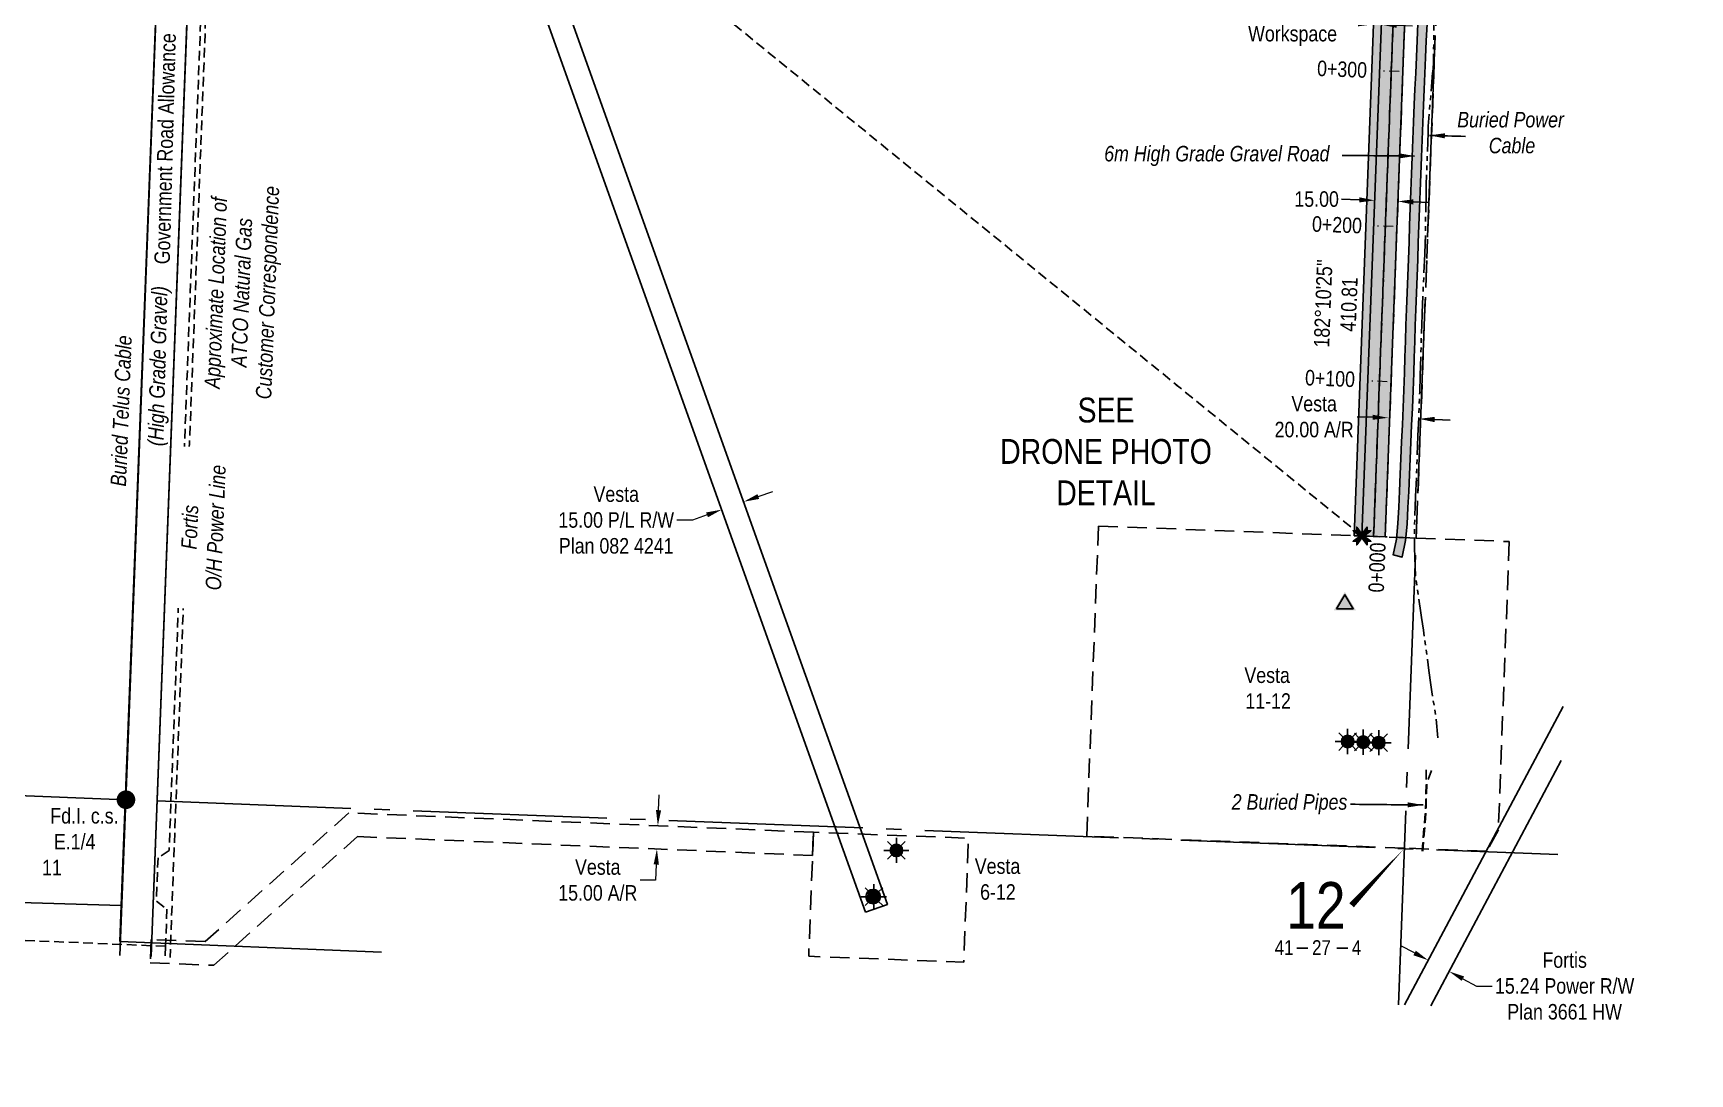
# Model space of a CAD drawing. Extents: x 311053 to 317465, y 5818876 to 5828373.
# Drawn here: x 311884 to 312951, y 5821643 to 5822314 of the extents above; entities that cross this region are included whole.
import ezdxf
from ezdxf.enums import TextEntityAlignment as Align

# ---------------------------------------------------------------- set-up
doc = ezdxf.new("R2010")
doc.units = 0
doc.header["$LTSCALE"] = 5
doc.header["$PDSIZE"] = 0.5
for name, pattern in [('foc-ACCESSROAD', [3.75, 2.5, -1.25]), ('foc-QUARTERLINE', [33, 25, -3, 2, -3]), ('foc-TIELINE', [1.875, 1.25, -0.625]), ('POWERLINE5', [7.8, 2.4, -0.6, 0.6, -0.6, 0.6, -0.6, 2.4]), ('UG_PIPE', [1.875, 1.25, -0.625])]:
    doc.linetypes.add(name, pattern=pattern)
doc.layers.get('Defpoints').update_dxf_attribs({"color": 9})
for name, color, linetype in [('10', 1, 'Continuous'), ('9', 3, 'Continuous'), ('AS-PIPE-UG', 44, 'UG_PIPE'), ('AS-PIPE-UG-T', 44, 'Continuous'), ('AS-POWER', 104, 'foc-POWER'), ('AS-POWER-EXISTING', 72, 'POWERLINE5'), ('AS-POWER-EXISTING-T', 72, 'Continuous'), ('AS-POWER-T', 104, 'Continuous'), ('AS-ROADS', 254, 'Continuous'), ('AS-TELEPHONE-T', 224, 'Continuous'), ('AS-TELUS', 224, 'foc-TEL'), ('C-AR', 13, 'foc-ACCESSROAD'), ('C-RW', 13, 'Continuous'), ('C-WS', 13, 'foc-ACCESSROAD'), ('C-WS-S', 13, 'Continuous'), ('DETAIL-T', 7, 'Continuous'), ('F-RW', 190, 'Continuous'), ('F-WS-S', 190, 'Continuous'), ('L-BD', 7, 'Continuous'), ('L-MON', 1, 'Continuous'), ('L-ROAD-T', 7, 'Continuous'), ('L-SEC', 7, 'Continuous'), ('L-SECLBL', 7, 'Continuous'), ('L-SECQ', 8, 'foc-QUARTERLINE'), ('L-TIE', 7, 'foc-TIELINE'), ('P-IOP7', 10, 'Continuous'), ('P-IOP7-H', 21, 'Continuous'), ('P-LTO', 14, 'Continuous'), ('P-PROPOSED', 10, 'Continuous'), ('P-PROPOSED-H', 21, 'Continuous'), ('P-TEMP-H', 41, 'Continuous'), ('P-TEMP_WORKSPACE', 46, 'Continuous'), ('P-TXT', 4, 'Continuous'), ('T-TIE', 201, 'foc-TIELINE')]:
    doc.layers.add(name, color=color, linetype=linetype)
for name, color, linetype, lineweight in [('C-AR-T', 13, 'Continuous', 9), ('C-RW-T', 13, 'Continuous', 9), ('C-WS-T', 13, 'Continuous', 9), ('F-RW-T', 190, 'Continuous', 9), ('P-TEMP-T', 46, 'Continuous', 18), ('T-TEXT', 48, 'Continuous', 18), ('T-TIE-T', 201, 'Continuous', 18)]:
    doc.layers.add(name, color=color, linetype=linetype, lineweight=lineweight)
doc.styles.add('80CG', font='ARIALN.TTF', dxfattribs={"height": 10})
doc.styles.add('80L', font='ARIALN.TTF', dxfattribs={"height": 10})
doc.styles.add('80LS', font='ARIALNI.TTF', dxfattribs={"height": 10})
doc.styles.add('foc-LtypeFont', font='ARIALN.TTF', dxfattribs={"height": 7.35})
doc.styles.add('SIMPLEX', font='ARIALN.TTF')
doc.linetypes.add('foc-POWER', pattern='A,6,-1,["P",foc-LtypeFont,S=0.2,R=0,X=-0.625,Y=-0.75],-1.24,4', length=12.24)
doc.linetypes.add('foc-TEL', pattern='A,2,-1,["T",foc-LtypeFont,S=0.2,R=0,X=-0.425,Y=-0.75],-1.24,8', length=12.24)
doc.dimstyles.new('Compass 5 000', dxfattribs={"dimscale": 5, "dimtxt": 9, "dimasz": 2, "dimexe": 0.2, "dimexo": 0.0625, "dimgap": 0.5, "dimtad": 0, "dimtih": 1, "dimtoh": 1, "dimzin": 0, "dimdsep": 46, "dimtxsty": '80CG', "dimcen": 0.1, "dimse1": 1, "dimse2": 1, "dimclrd": 256, "dimclrt": 256, "dimaunit": 1, "dimadec": 4, "dimazin": 0, "dimtfac": 0.06, "dimtofl": 0, "dimtmove": 0, "dimatfit": 1, "dimfxl": 0.2, "dimtolj": 1, "dimtzin": 0, "dimlwd": -1, "dimarcsym": 0})

# ---------------------------------------------------------------- blocks, each defined once
blk = doc.blocks.new('TRIA')
blk.add_hatch(color=255).paths.add_polyline_path([(-0.04, 1.52), (-1.47, -0.87), (1.39, -0.87)])
blk = doc.blocks.new('TRIAA')
blk.add_blockref('TRIA', (0, 0))
blk = doc.blocks.new('TRIB')
at = {"color": 1}
blk.add_lwpolyline([(-1.12, -0.67), (-0.04, 1.13), (1.04, -0.67)], close=True, dxfattribs=at)
blk = doc.blocks.new('TRIBB')
blk.add_blockref('TRIB', (0, 0))
blk = doc.blocks.new('TRICC')
for name in ['TRIAA', 'TRIBB']:
    blk.add_blockref(name, (0, 0))
blk = doc.blocks.new('plspike')
blk.add_blockref('TRICC', (0, 0))
blk = doc.blocks.new('fdia')
at = {"color": 255, "const_width": 1}
blk.add_lwpolyline([(-0.5, 0, 1), (0.5, 0, 1)], format="xyb", close=True, dxfattribs=at)
blk = doc.blocks.new('Fdiaa')
blk.add_blockref('fdia', (0, 0))
blk = doc.blocks.new('fdib')
at = {"color": 1, "const_width": 1.6}
blk.add_lwpolyline([(-0.4, 0, 1), (0.4, 0, 1)], format="xyb", close=True, dxfattribs=at)
at = {"color": 1}
blk.add_circle((0, 0), 0.8, dxfattribs=at)
blk = doc.blocks.new('Fdibb')
blk.add_blockref('fdib', (0, 0))
blk = doc.blocks.new('fdicc')
for name in ['Fdibb', 'Fdiaa']:
    blk.add_blockref(name, (0, 0))
blk = doc.blocks.new('FDI')
blk.add_blockref('fdicc', (0, 0))
blk = doc.blocks.new('*D399')
at = {"layer": 'C-AR-T', "transparency": 16777216}
for p, q in [((312286.8, 5821812.7), (312287.3, 5821822.7)), ((312285.4, 5821777.7), (312285, 5821767.7)), ((312285, 5821767.7), (312275, 5821767.7))]:
    blk.add_line(p, q, dxfattribs=at)
for points in [[(312285.2, 5821812.8), (312288.5, 5821812.6), (312286.4, 5821802.7)], [(312283.7, 5821777.8), (312287.1, 5821777.6), (312285.8, 5821787.7)]]:
    blk.add_solid(points, dxfattribs=at)
at = {"layer": 'Defpoints', "color": 0, "transparency": 16777216}
for p in [(312287, 5821802.7), (312285.8, 5821787.7), (312286.3, 5821787.7)]:
    blk.add_point(p, dxfattribs=at)
at = {"layer": 'C-AR-T', "transparency": 16777216, "insert": (312247.7, 5821767.7), "char_height": 10, "attachment_point": 5, "style": '80CG'}
blk.add_mtext('\\A1;Vesta\\P15.00 A/R', dxfattribs=at)
blk = doc.blocks.new('GAS')
h = blk.add_hatch(color=255)
h.dxf.hatch_style = 1
edge = h.paths.add_edge_path()
edge.add_arc((0, 0), 0.9, 0, 360)
for p, q in [((-0.81, 0), (-1.62, 0)), ((-0.57, 0.57), (-1.14, 1.14)), ((0, 0.81), (0, 1.62)), ((0.57, 0.57), (1.14, 1.14)), ((1.62, 0), (0.81, 0)), ((-0.57, -0.57), (-1.14, -1.14)), ((0, -0.81), (0, -1.62)), ((1.14, -1.14), (0.57, -0.57))]:
    blk.add_line(p, q)
blk.add_circle((0, 0), 0.8)
blk = doc.blocks.new('*D400')
at = {"layer": 'C-WS-S', "transparency": 16777216}
for p, q in [((312747, 5822066), (312737, 5822066.3)), ((312787, 5822064.5), (312796.9, 5822064.1))]:
    blk.add_line(p, q, dxfattribs=at)
for points in [[(312747, 5822067.6), (312746.9, 5822064.3), (312757, 5822065.6)], [(312787, 5822066.2), (312786.9, 5822062.8), (312777, 5822064.9)]]:
    blk.add_solid(points, dxfattribs=at)
at = {"layer": 'Defpoints', "color": 0, "transparency": 16777216}
for p in [(312757, 5822067), (312757, 5822065.6), (312777, 5822066.3)]:
    blk.add_point(p, dxfattribs=at)
at = {"layer": 'C-WS-S', "transparency": 16777216, "insert": (312709.3, 5822066.3), "char_height": 10, "attachment_point": 5, "style": '80CG'}
blk.add_mtext('\\A1;Vesta\\P20.00 A/R', dxfattribs=at)
blk = doc.blocks.new('*D401')
at = {"layer": 'C-RW-T', "transparency": 16777216}
for p, q in [((312351.1, 5822014.8), (312360.5, 5822018.2)), ((312308.7, 5821999.7), (312298.7, 5821999.7)), ((312318.1, 5822003.1), (312308.7, 5821999.7))]:
    blk.add_line(p, q, dxfattribs=at)
for points in [[(312350.6, 5822016.4), (312351.7, 5822013.3), (312341.7, 5822011.5)], [(312317.5, 5822004.6), (312318.7, 5822001.5), (312327.5, 5822006.4)]]:
    blk.add_solid(points, dxfattribs=at)
at = {"layer": 'Defpoints', "color": 0, "transparency": 16777216}
for p in [(312326.5, 5822009.3), (312340.7, 5822014.3), (312327.5, 5822006.4)]:
    blk.add_point(p, dxfattribs=at)
at = {"layer": 'C-RW-T', "transparency": 16777216, "insert": (312259.6, 5821999.7), "char_height": 10, "attachment_point": 5, "style": '80CG'}
blk.add_mtext('\\A1;Vesta\\P15.00 P/L R/W\\PPlan 082 4241', dxfattribs=at)
blk = doc.blocks.new('*D404')
at = {"layer": 'Defpoints', "color": 0, "transparency": 16777216}
for p in [(312793.7, 5821736.4), (312807.1, 5821729.2), (312782.8, 5821716)]:
    blk.add_point(p, dxfattribs=at)
at = {"layer": 'F-RW-T', "transparency": 16777216}
for p, q in [((312774, 5821720.7), (312765.2, 5821725.4)), ((312805.1, 5821704.1), (312814, 5821699.4)), ((312814, 5821699.4), (312824, 5821699.4))]:
    blk.add_line(p, q, dxfattribs=at)
for points in [[(312774.8, 5821722.2), (312773.2, 5821719.2), (312782.8, 5821716)], [(312805.9, 5821705.6), (312804.4, 5821702.7), (312796.3, 5821708.8)]]:
    blk.add_solid(points, dxfattribs=at)
at = {"layer": 'F-RW-T', "transparency": 16777216, "insert": (312870.7, 5821699.4), "char_height": 10, "attachment_point": 5, "style": '80CG'}
blk.add_mtext('\\A1;Fortis\\P15.24 Power R/W\\PPlan 3661 HW', dxfattribs=at)
blk = doc.blocks.new('L-SECLBL')
at = {"layer": '9', "color": 7}
for p, q in [((-5.1, -27.8), (-12.3, -27.8)), ((20.7, -27.8), (13.5, -27.8))]:
    blk.add_line(p, q, dxfattribs=at)
at = {"layer": '10', "color": 2, "style": 'SIMPLEX'}
blk.add_attdef('SEC', text='', height=30, dxfattribs=at).set_placement((0, 0), align=Align.MIDDLE)
at = {"layer": '10', "color": 5, "style": '80L'}
blk.add_attdef('TWP', text='', height=9.5, dxfattribs=at).set_placement((-14.4, -27.4), align=Align.MIDDLE_RIGHT)
blk.add_attdef('RGE', text='', height=9.5, dxfattribs=at).set_placement((3.6, -27.4), align=Align.MIDDLE_CENTER)
blk.add_attdef('MER', text='', height=9.5, dxfattribs=at).set_placement((23.2, -27.4), align=Align.MIDDLE_LEFT)
blk = doc.blocks.new('TEMP')
h = blk.add_hatch(color=255)
h.dxf.hatch_style = 1
h.paths.add_polyline_path([(0, 0.25), (-0.67, 1.15), (-0.67, 0.67), (-1.15, 0.67), (-0.25, 0), (-1.15, -0.67), (-0.67, -0.67), (-0.67, -1.15), (0, -0.25), (0.67, -1.15), (0.67, -0.67), (1.15, -0.67), (0.25, 0), (1.15, 0.67), (0.67, 0.67), (0.67, 1.15)])
h.paths.add_polyline_path([(0.57, 0.85), (0.57, 0.57), (0.85, 0.57), (0.08, 0), (0.85, -0.57), (0.57, -0.57), (0.57, -0.85), (0, -0.08), (-0.57, -0.85), (-0.57, -0.57), (-0.85, -0.57), (-0.08, 0), (-0.85, 0.57), (-0.57, 0.57), (-0.57, 0.85), (0, 0.08)], flags=16)
h = blk.add_hatch(color=1)
h.dxf.hatch_style = 1
h.paths.add_polyline_path([(0, 0.08), (-0.57, 0.85), (-0.57, 0.57), (-0.85, 0.57), (-0.08, 0), (-0.85, -0.57), (-0.57, -0.57), (-0.57, -0.85), (0, -0.08), (0.57, -0.85), (0.57, -0.57), (0.85, -0.57), (0.08, 0), (0.85, 0.57), (0.57, 0.57), (0.57, 0.85)])
at = {"color": 1}
for p, q in [((-0.08, 0), (0.08, 0)), ((0, 0.08), (0, -0.08))]:
    blk.add_line(p, q, dxfattribs=at)
at = {"color": 255, "flags": 128}
blk.add_lwpolyline([(-0.25, 0), (-1.15, 0.67), (-0.67, 0.67), (-0.67, 1.15), (0, 0.25), (0.67, 1.15), (0.67, 0.67), (1.15, 0.67), (0.25, 0), (1.15, -0.67), (0.67, -0.67), (0.67, -1.15), (0, -0.25), (-0.67, -1.15), (-0.67, -0.67), (-1.15, -0.67)], close=True, dxfattribs=at)
at = {"color": 1, "flags": 128}
blk.add_lwpolyline([(-0.08, 0), (-0.85, 0.57), (-0.57, 0.57), (-0.57, 0.85), (0, 0.08), (0.57, 0.85), (0.57, 0.57), (0.85, 0.57), (0.08, 0), (0.85, -0.57), (0.57, -0.57), (0.57, -0.85), (0, -0.08), (-0.57, -0.85), (-0.57, -0.57), (-0.85, -0.57)], close=True, dxfattribs=at)
blk = doc.blocks.new('*D425')
at = {"layer": 'Defpoints', "color": 0, "transparency": 16777216}
for p in [(312748.3, 5822205.7), (312747.3, 5822178.2), (312762.3, 5822177.6)]:
    blk.add_point(p, dxfattribs=at)
at = {"layer": 'P-TXT', "transparency": 16777216}
for p, q in [((312738.3, 5822206), (312726.9, 5822206.5)), ((312773.3, 5822204.7), (312783.3, 5822204.3))]:
    blk.add_line(p, q, dxfattribs=at)
for points in [[(312738.4, 5822207.7), (312738.3, 5822204.4), (312748.3, 5822205.7)], [(312773.3, 5822206.4), (312773.2, 5822203), (312763.3, 5822205.1)]]:
    blk.add_solid(points, dxfattribs=at)
at = {"layer": 'P-TXT', "transparency": 16777216, "insert": (312710.9, 5822206.5), "char_height": 10, "attachment_point": 5, "style": '80CG'}
blk.add_mtext('\\A1;15.00', dxfattribs=at)
blk = doc.blocks.new('*D447')
at = {"layer": 'Defpoints', "color": 0, "transparency": 16777216}
for p in [(312747.6, 5822319.2), (312747.1, 5822306.9), (312752.1, 5822306.7)]:
    blk.add_point(p, dxfattribs=at)
at = {"layer": 'P-TEMP-T', "transparency": 16777216}
for p, q in [((312737.6, 5822319.6), (312726.2, 5822320)), ((312762.6, 5822318.6), (312772.6, 5822318.2))]:
    blk.add_line(p, q, dxfattribs=at)
for points in [[(312737.7, 5822321.2), (312737.6, 5822317.9), (312747.6, 5822319.2)], [(312762.7, 5822320.3), (312762.5, 5822316.9), (312752.6, 5822319)]]:
    blk.add_solid(points, dxfattribs=at)
at = {"layer": 'P-TEMP-T', "transparency": 16777216, "insert": (312695.4, 5822320), "char_height": 10, "attachment_point": 5, "style": '80CG'}
blk.add_mtext('\\A1;5.0x625.6\\PWorkspace', dxfattribs=at)

msp = doc.modelspace()

# ---------------------------------------------------------------- hatches: boundary and pattern name
at = {"layer": 'AS-ROADS'}
h = msp.add_hatch(color=256, dxfattribs=at)
h.dxf.hatch_style = 1
h.paths.add_polyline_path([(312766.028, 5821975.791), (312766.059, 5821975.915), (312768.221, 5821986.498), (312769.217, 5821997.145), (312769.755, 5822007.809), (312770.268, 5822018.061), (312770.777, 5822028.977), (312771.207, 5822039.206), (312771.661, 5822049.814), (312772.112, 5822060.784), (312772.563, 5822071.899), (312773.02, 5822083.102), (312773.448, 5822094.334), (312773.747, 5822104.447), (312774.128, 5822114.675), (312774.469, 5822124.998), (312774.851, 5822135.472), (312775.275, 5822146.124), (312775.644, 5822156.799), (312776.024, 5822167.636), (312776.411, 5822178.538), (312776.824, 5822189.509), (312777.241, 5822200.55), (312777.568, 5822211.559), (312777.939, 5822222.614), (312778.367, 5822233.628), (312778.846, 5822244.706), (312779.332, 5822255.881), (312779.792, 5822267.176), (312780.242, 5822277.215), (312780.699, 5822287.441), (312781.135, 5822297.879), (312781.573, 5822308.577), (312782.036, 5822319.479), (312782.537, 5822330.526), (312783.051, 5822341.508), (312783.603, 5822352.287), (312783.965, 5822362.895), (312784.039, 5822373.406), (312783.735, 5822383.94), (312782.837, 5822394.416), (312781.108, 5822404.838), (312778.737, 5822415.223), (312775.759, 5822425.582), (312772.322, 5822435.908), (312768.644, 5822446.113), (312764.688, 5822456.094), (312760.683, 5822465.9), (312756.718, 5822475.598), (312752.413, 5822484.982), (312747.526, 5822494.091), (312741.088, 5822503.854), (312733.882, 5822512.622), (312726.76, 5822520.652), (312719.71, 5822528.627), (312712.552, 5822536.871), (312706.104, 5822545.33), (312701.03, 5822554.426), (312698.121, 5822563.616), (312697.221, 5822573.289), (312697.369, 5822583.55), (312698.449, 5822586.452), (312701.108, 5822595.285), (312713.352, 5822606.95), (312677.064, 5822607.673), (312688.036, 5822595.066), (312690.083, 5822586.797), (312691.371, 5822583.636), (312691.217, 5822573.053), (312692.207, 5822562.42), (312695.494, 5822552.034), (312701.074, 5822542.034), (312707.896, 5822533.083), (312715.198, 5822524.673), (312722.268, 5822516.674), (312729.318, 5822508.726), (312736.254, 5822500.288), (312742.368, 5822491.015), (312747.037, 5822482.31), (312751.212, 5822473.21), (312755.129, 5822463.632), (312759.122, 5822453.854), (312763.032, 5822443.991), (312766.652, 5822433.944), (312770.027, 5822423.806), (312772.925, 5822413.725), (312775.218, 5822403.678), (312776.879, 5822393.668), (312777.743, 5822383.596), (312778.039, 5822373.34), (312777.967, 5822363.019), (312777.609, 5822352.543), (312777.059, 5822341.802), (312776.543, 5822330.802), (312776.042, 5822319.743), (312775.579, 5822308.827), (312775.141, 5822298.129), (312774.705, 5822287.701), (312774.248, 5822277.483), (312773.798, 5822267.432), (312773.338, 5822256.133), (312772.852, 5822244.966), (312772.373, 5822233.874), (312771.943, 5822222.832), (312771.572, 5822211.749), (312771.245, 5822200.752), (312770.828, 5822189.735), (312770.415, 5822178.758), (312770.028, 5822167.846), (312769.648, 5822157.007), (312769.279, 5822146.348), (312768.855, 5822135.7), (312768.473, 5822125.206), (312768.132, 5822114.885), (312767.751, 5822104.647), (312767.452, 5822094.536), (312767.026, 5822083.338), (312766.569, 5822072.143), (312766.118, 5822061.03), (312765.667, 5822050.066), (312765.213, 5822039.458), (312764.783, 5822029.243), (312764.276, 5822018.351), (312763.763, 5822008.111), (312763.231, 5821997.575), (312762.277, 5821987.38), (312760.207, 5821977.243)])
at = {"layer": 'P-IOP7-H', "linetype": 'Continuous'}
h = msp.add_hatch(color=256, dxfattribs=at)
h.dxf.hatch_style = 1
h.paths.add_polyline_path([(312683.878, 5822548.38), (312685.336, 5822586.594), (312670.348, 5822587.164), (312668.655, 5822542.77), (312724.571, 5822482.05), (312755.678, 5822399.897), (312740.099, 5821989.425), (312755.087, 5821988.856), (312770.781, 5822402.365), (312737.57, 5822490.075)])
at = {"layer": 'P-PROPOSED-H'}
h = msp.add_hatch(color=256, dxfattribs=at)
h.dxf.hatch_style = 1
h.paths.add_polyline_path([(312685.336, 5822586.595), (312683.878, 5822548.38), (312737.57, 5822490.075), (312770.781, 5822402.365), (312755.087, 5821988.856), (312740.099, 5821989.425), (312755.678, 5822399.897), (312724.571, 5822482.05), (312668.655, 5822542.77), (312670.348, 5822587.164), (312685.336, 5822586.597)])
at = {"layer": 'P-TEMP-H'}
h = msp.add_hatch(color=256, dxfattribs=at)
h.dxf.hatch_style = 1
h.paths.add_polyline_path([(312670.348, 5822587.164), (312668.655, 5822542.77), (312724.571, 5822482.05), (312755.678, 5822399.897), (312740.099, 5821989.425), (312735.103, 5821989.612), (312750.644, 5822399.074), (312720.238, 5822479.375), (312663.58, 5822540.9), (312665.352, 5822587.354)])

# ---------------------------------------------------------------- linework, layer by layer
at = {"layer": 'AS-PIPE-UG'}
msp.add_line((311969.221, 5821725.008), (311859.837, 5821729.595), dxfattribs=at)
for points in [[(312002.883, 5822613.278), (312002.806, 5822611.271), (311972.633, 5821816.825), (311971.52, 5821786.846), (311964.339, 5821782.117), (311963.299, 5821754.136), (311970.108, 5821748.872), (311969.221, 5821725.008), (311968.959, 5821717.976)], [(312006.057, 5822613.152), (311981.961, 5821978.018), (311981.884, 5821976.018), (311972.091, 5821717.855)]]:
    msp.add_lwpolyline(points, dxfattribs=at)
at = {"layer": 'AS-PIPE-UG', "flags": 128}
for points in [[(312781.4, 5821838.668), (312781.44, 5821830.673), (312781.239, 5821818.277), (312780.751, 5821810.714), (312778.984, 5821786.205)], [(312784.94, 5821838.398), (312781.959, 5821830.73), (312781.48, 5821818.342), (312781.279, 5821810.56), (312779.215, 5821786.234)]]:
    msp.add_lwpolyline(points, dxfattribs=at)
at = {"layer": 'AS-POWER', "flags": 128}
msp.add_lwpolyline([(311959.937, 5821718.324), (312122.475, 5825959.125)], dxfattribs=at)
at = {"layer": 'AS-POWER-EXISTING', "flags": 128}
msp.add_lwpolyline([(312788.948, 5821859.451), (312787.559, 5821874.312), (312785.082, 5821889.021), (312783.192, 5821902.761), (312781.366, 5821917.011), (312779.718, 5821928.708), (312778.059, 5821939.904), (312776.503, 5821949.86), (312774.704, 5821963.539), (312773.942, 5821981.73), (312773.949, 5821995.891), (312775.716, 5822041.689), (312777.308, 5822082.196), (312778.835, 5822133.169), (312780.857, 5822178.242), (312781.499, 5822215.846), (312782.82, 5822253.604), (312786.134, 5822294.039), (312786.709, 5822328.946), (312788.043, 5822359.207), (312788.905, 5822390.932), (312789.228, 5822406.296), (312786.708, 5822413.33), (312783.481, 5822421.978), (312775.731, 5822442.237), (312764.249, 5822473.023), (312757.425, 5822492.628), (312746.905, 5822507.079), (312730.111, 5822525.193), (312724.266, 5822531.184), (312720.842, 5822534.887), (312712.897, 5822544.129), (312704.003, 5822555.186), (312702.448, 5822561.974), (312702.809, 5822570.353), (312703.805, 5822578.458), (312703.556, 5822585.542), (312704.149, 5822590.404), (312704.331, 5822597.996), (312704.257, 5822613.221), (312705.059, 5822625.649)], dxfattribs=at)
at = {"layer": 'AS-ROADS', "flags": 128}
msp.add_lwpolyline([(312776.042, 5822319.743), (312775.579, 5822308.827), (312775.141, 5822298.129), (312774.705, 5822287.701), (312774.248, 5822277.483), (312773.798, 5822267.432), (312773.338, 5822256.133), (312772.852, 5822244.966), (312772.373, 5822233.874), (312771.943, 5822222.832), (312771.572, 5822211.749), (312771.245, 5822200.752), (312770.828, 5822189.735), (312770.415, 5822178.758), (312770.028, 5822167.846), (312769.648, 5822157.007), (312769.279, 5822146.348), (312768.855, 5822135.7), (312768.473, 5822125.206), (312768.132, 5822114.885), (312767.751, 5822104.647), (312767.452, 5822094.536), (312767.026, 5822083.338), (312766.569, 5822072.143), (312766.118, 5822061.03), (312765.667, 5822050.066), (312765.213, 5822039.458), (312764.783, 5822029.243), (312764.276, 5822018.351), (312763.763, 5822008.111), (312763.231, 5821997.575), (312762.277, 5821987.38), (312760.207, 5821977.243), (312766.028, 5821975.791), (312766.059, 5821975.915), (312768.221, 5821986.498), (312769.217, 5821997.145), (312769.755, 5822007.809), (312770.268, 5822018.061), (312770.777, 5822028.977), (312771.207, 5822039.206), (312771.661, 5822049.814), (312772.112, 5822060.784), (312772.563, 5822071.899), (312773.02, 5822083.102), (312773.448, 5822094.334), (312773.747, 5822104.447), (312774.128, 5822114.675), (312774.469, 5822124.998), (312774.851, 5822135.472), (312775.275, 5822146.124), (312775.644, 5822156.799), (312776.024, 5822167.636), (312776.411, 5822178.538), (312776.824, 5822189.509), (312777.241, 5822200.55), (312777.568, 5822211.559), (312777.939, 5822222.614), (312778.367, 5822233.628), (312778.846, 5822244.706), (312779.332, 5822255.881), (312779.792, 5822267.176), (312780.242, 5822277.215), (312780.699, 5822287.441), (312781.135, 5822297.879), (312781.573, 5822308.577), (312782.036, 5822319.479)], dxfattribs=at)
at = {"layer": 'AS-TELUS', "flags": 128}
for points in [[(311940.666, 5821751.304), (311974.493, 5822623.691), (312102.222, 5825959.896)], [(311939.785, 5821728.091), (311940.666, 5821751.304), (311860.745, 5821753.6)], [(311939.785, 5821728.091), (312108.419, 5821721.296)]]:
    msp.add_lwpolyline(points, dxfattribs=at)
at = {"layer": 'C-AR'}
for points in [[(312755.087, 5821988.859), (312770.781, 5822402.365), (312737.57, 5822490.075), (312683.878, 5822548.38), (312685.336, 5822586.597), (312705.319, 5822585.835), (312704.176, 5822555.86), (312754.902, 5822500.776), (312790.918, 5822405.657), (312775.071, 5821988.1)], [(311994.755, 5821727.992), (311959.886, 5821729.416), (311959.318, 5821714.429), (312000.23, 5821712.757), (312092.809, 5821795.732), (312386.094, 5821783.536), (312386.67, 5821798.524), (312087.339, 5821810.971)]]:
    msp.add_lwpolyline(points, close=True, dxfattribs=at)
at = {"layer": 'C-RW', "flags": 128}
msp.add_lwpolyline([(312420.16, 5821746.951), (312434.298, 5821752.003), (312355.206, 5821973.705), (312210.806, 5822377.921), (312203.881, 5822397.251), (312189.741, 5822392.153), (312400.681, 5821801.553), (312420.16, 5821746.951)], dxfattribs=at)
at = {"layer": 'C-WS'}
msp.add_lwpolyline([(312835.022, 5821985.834), (312827.974, 5821800.136), (312820.611, 5821786.26), (312767.575, 5821788.265), (312562.742, 5821796.01), (312570.327, 5821995.845), (312775.071, 5821988.1)], close=True, dxfattribs=at)
at = {"layer": 'C-WS', "flags": 128}
msp.add_lwpolyline([(312386.67, 5821798.524), (312383.597, 5821718.591), (312483.513, 5821714.749), (312486.586, 5821794.682)], close=True, dxfattribs=at)
at = {"layer": 'Defpoints', "color": 5}
msp.add_polyline3d([(312747.593, 5821989.141, 857.66), (312747.878, 5821996.631, 857.453), (312748.162, 5822004.122, 857.067), (312748.446, 5822011.613, 857.12), (312748.73, 5822019.104, 857.402), (312749.015, 5822026.594, 857.303), (312749.299, 5822034.085, 857.065), (312749.583, 5822041.576, 857.003), (312749.868, 5822049.066, 856.767), (312750.152, 5822056.557, 856.731), (312750.436, 5822064.048, 856.639), (312750.721, 5822071.539, 856.64), (312751.005, 5822079.029, 856.645), (312751.289, 5822086.52, 856.507), (312751.573, 5822094.011, 856.332), (312751.858, 5822101.502, 856.318), (312752.142, 5822108.992, 856.334), (312752.426, 5822116.483, 856.13), (312752.711, 5822123.974, 856.109), (312752.995, 5822131.465, 855.896), (312753.279, 5822138.955, 855.804), (312753.564, 5822146.446, 855.758), (312753.848, 5822153.937, 855.651), (312754.132, 5822161.428, 855.602), (312754.416, 5822168.918, 855.638), (312754.701, 5822176.409, 855.552), (312754.985, 5822183.9, 855.508), (312755.269, 5822191.39, 855.468), (312755.554, 5822198.881, 855.216), (312755.838, 5822206.372, 855.26), (312756.122, 5822213.863, 855.187), (312756.407, 5822221.353, 855.267), (312756.691, 5822228.844, 855.392), (312756.975, 5822236.335, 855.356), (312757.259, 5822243.826, 855.4), (312757.544, 5822251.316, 855.375), (312757.828, 5822258.807, 855.235), (312758.112, 5822266.298, 855.274), (312758.397, 5822273.789, 855.319), (312758.681, 5822281.279, 855.173), (312758.965, 5822288.77, 855.304), (312759.25, 5822296.261, 855.332), (312759.534, 5822303.751, 855.219), (312759.818, 5822311.242, 855.232), (312760.102, 5822318.733, 855.207)], dxfattribs=at)
at = {"layer": 'Defpoints'}
for p in [(312700.887, 5821858.113), (312720.9, 5821857.347), (312730.873, 5821856.966), (312740.913, 5821856.582), (312750.885, 5821856.2), (312440.121, 5821786.802), (312425.593, 5821756.957)]:
    msp.add_point(p, dxfattribs=at)
at = {"layer": 'F-RW', "flags": 128}
for points in [[(312767.536, 5821687.192), (312869.702, 5821879.585)], [(312784.443, 5821686.54), (312868.445, 5821844.726)]]:
    msp.add_lwpolyline(points, dxfattribs=at)
at = {"layer": 'F-WS-S', "color": 5}
msp.add_circle((312425.1, 5821757.021), 4.675, dxfattribs=at)
at = {"layer": 'L-SEC'}
msp.add_line((311959.937, 5821718.324), (311994.593, 5822622.926), dxfattribs=at)
at = {"layer": 'L-SEC', "flags": 128}
msp.add_lwpolyline([(311893.769, 5822626.762), (311974.493, 5822623.691), (311939.837, 5821719.098)], dxfattribs=at)
at = {"layer": 'L-SECLBL', "flags": 128}
msp.add_lwpolyline([(312767.575, 5821788.265, 0, 4, 0), (312733.402, 5821751.475, 0, 0, 0)], format="xyseb", dxfattribs=at)
at = {"layer": 'L-SECQ'}
for p, q in [((312763.547, 5821687.346), (312798.026, 5822592.359)), ((311863.352, 5821822.532), (311943.682, 5821819.454)), ((311963.782, 5821818.684), (312866.413, 5821784.103))]:
    msp.add_line(p, q, dxfattribs=at)
at = {"layer": 'P-IOP7', "flags": 128}
msp.add_lwpolyline([(312685.336, 5822586.595), (312683.878, 5822548.38), (312737.57, 5822490.075), (312770.781, 5822402.365), (312755.087, 5821988.856), (312740.099, 5821989.425), (312755.678, 5822399.897), (312724.571, 5822482.05), (312668.655, 5822542.77), (312670.348, 5822587.164), (312685.336, 5822586.597)], close=True, dxfattribs=at)
at = {"layer": 'P-LTO', "flags": 128}
msp.add_lwpolyline([(312685.336, 5822586.595), (312683.878, 5822548.38), (312737.57, 5822490.075), (312770.781, 5822402.365), (312755.087, 5821988.856), (312740.099, 5821989.425), (312755.678, 5822399.897), (312724.571, 5822482.05), (312668.655, 5822542.77), (312670.348, 5822587.164), (312685.336, 5822586.597)], close=True, dxfattribs=at)
at = {"layer": 'P-PROPOSED', "flags": 128}
msp.add_lwpolyline([(312685.336, 5822586.595), (312683.878, 5822548.38), (312737.57, 5822490.075), (312770.781, 5822402.365), (312755.087, 5821988.856), (312740.099, 5821989.425), (312755.678, 5822399.897), (312724.571, 5822482.05), (312668.655, 5822542.77), (312670.348, 5822587.164), (312685.336, 5822586.597)], close=True, dxfattribs=at)
at = {"layer": 'P-TEMP_WORKSPACE', "flags": 128}
msp.add_lwpolyline([(312670.348, 5822587.164), (312668.655, 5822542.77), (312724.571, 5822482.05), (312755.678, 5822399.897), (312740.099, 5821989.425), (312735.103, 5821989.612), (312750.644, 5822399.074), (312720.238, 5822479.375), (312663.58, 5822540.9), (312665.352, 5822587.354)], close=True, dxfattribs=at)
at = {"layer": 'T-TIE-T', "linetype": 'foc-TIELINE'}
for p, q in [((312763.966, 5822288.705), (312753.974, 5822289.084)), ((312760.174, 5822188.787), (312750.182, 5822189.166)), ((312756.381, 5822088.869), (312746.39, 5822089.248)), ((312752.589, 5821988.951), (312742.597, 5821989.33))]:
    msp.add_line(p, q, dxfattribs=at)

# ---------------------------------------------------------------- block references
at = {"layer": 'C-WS-S', "color": 5, "xscale": 4.999495499999883, "yscale": 4.999495499999883, "zscale": 4.999495499999883}
for p in [(312730.873, 5821856.966), (312740.913, 5821856.582), (312750.885, 5821856.2), (312440.121, 5821786.802), (312425.593, 5821756.957)]:
    msp.add_blockref('GAS', p, dxfattribs=at)
at = {"layer": 'Defpoints', "color": 3}
for name, p, xscale, yscale, zscale in [('plspike', (312729.282, 5821945.871), 4.999999999999939, 4.999999999999939, 4.999999999999939), ('FDI', (311943.682, 5821819.454), 4.999495499999933, 4.999495499999933, 4.999495499999933)]:
    msp.add_blockref(name, p, dxfattribs=dict(at, xscale=xscale, yscale=yscale, zscale=zscale))
at = {"layer": 'L-MON', "xscale": 4.999495499999933, "yscale": 4.999495499999933, "zscale": 4.999495499999933}
msp.add_blockref('TEMP', (312740.099, 5821989.423), dxfattribs=at)
msp.add_blockref('TEMP', (312740.099, 5821989.423), dxfattribs=at)
at = {"layer": 'L-SECLBL', "color": 2, "xscale": 0.9998991, "yscale": 0.9998991, "zscale": 0.9998991}
msp.add_blockref('L-SECLBL', (312710.396, 5821751.587), dxfattribs=at).add_auto_attribs({'SEC': '12', 'TWP': '41', 'RGE': '27', 'MER': '4'})

# ---------------------------------------------------------------- texts
at = {"layer": 'AS-PIPE-UG-T', "insert": (311993.839, 5822075.931), "char_height": 9.99899, "attachment_point": 1, "rotation": 87.826183, "style": '80L'}
msp.add_mtext_dynamic_manual_height_columns('\\pi8.6795;{\\fArial Narrow|b0|i1|c0|p34;Approximate Location of \\P\\pi23.146;ATCO Natural Gas \\P\\pi3.0968;Customer Correspondence }', width=142.38731, gutter_width=50, heights=[0], dxfattribs=at)
at = {"layer": 'AS-PIPE-UG-T', "insert": (312653.624, 5821823.05), "char_height": 9.99899, "attachment_point": 1, "style": '80L'}
msp.add_mtext_dynamic_manual_height_columns('\\pi2.5566;{\\fArial Narrow|b0|i1|c0|p34;2 Buried Pipes}', width=78.91197, gutter_width=50, heights=[0], dxfattribs=at)
at = {"layer": 'AS-POWER-EXISTING-T', "insert": (312797.345, 5822262.738), "char_height": 9.99899, "attachment_point": 1, "style": '80L'}
msp.add_mtext_dynamic_manual_height_columns('\\pi4.1451;{\\fArial Narrow|b0|i1|c0|p34;Buried Power \\P\\pi24.471;Cable}', width=77.53979, gutter_width=50, heights=[0], dxfattribs=at)
at = {"layer": 'AS-TELEPHONE-T', "linetype": 'Continuous', "insert": (311933.721, 5822021.579), "char_height": 9.99899, "attachment_point": 1, "rotation": 87.806016, "style": '80L'}
msp.add_mtext_dynamic_manual_height_columns('{\\fArial Narrow|b0|i1|c0|p34;Buried Telus Cable}', width=97.04885, gutter_width=50, heights=[0], dxfattribs=at)
at = {"layer": 'C-WS-T', "char_height": 9.99899, "attachment_point": 1, "style": '80L'}
for s, width, insert in [('\\pi0.078735;Vesta\\P\\pi0.71646;11-12', 28.89263, (312664.284, 5821904.709)), ('\\pi2.5832;Vesta\\P\\pi5.9969;6-12', 33.90152, (312488.061, 5821781.673))]:
    msp.add_mtext_dynamic_manual_height_columns(s, width=width, gutter_width=50, heights=[0], dxfattribs=dict(at, insert=insert))
at = {"layer": 'Defpoints', "insert": (311889.626, 5821814.096), "char_height": 9.99899, "attachment_point": 1, "style": '80L'}
msp.add_mtext_dynamic_manual_height_columns('\\pi5.3315;Fd.I. c.s.\\P\\pi7.6778;E.1/4 11', width=47.3259, gutter_width=50, heights=[0], dxfattribs=at)
at = {"layer": 'L-BD', "insert": (312710.067, 5822139.491), "char_height": 9.99899, "width": 8.07949, "attachment_point": 2, "rotation": 87.8265, "style": '80L'}
msp.add_mtext("182°10'25''\\P410.81  ", dxfattribs=at)
at = {"layer": 'L-ROAD-T', "style": '80L'}
msp.add_text('Government Road Allowance', height=9.99899, rotation=88.483242, dxfattribs=at).set_placement((311968.887, 5822238.999), align=Align.MIDDLE_CENTER)
at = {"layer": 'T-TEXT', "style": '80LS'}
msp.add_text('(High Grade Gravel)', height=9.99899, rotation=88.483242, dxfattribs=at).set_placement((311964.137, 5822098.945), align=Align.MIDDLE_CENTER)
at = {"layer": 'T-TEXT', "insert": (312574.003, 5822240.848), "char_height": 9.99899, "attachment_point": 1, "style": '80L'}
msp.add_mtext_dynamic_manual_height_columns('{\\fArial Narrow|b0|i1|c0|p34;6m High Grade Gravel Road}', width=152.18508, gutter_width=50, heights=[0], dxfattribs=at)
at = {"layer": 'T-TIE-T', "style": '80L'}
for s, rotation, p in [('0+300', 357.826471, (312727.297, 5822290.266)), ('0+200', 357.826471, (312724.02, 5822190)), ('0+100', 357.826471, (312719.531, 5822090.953)), ('0+000', 87.826471, (312749.782, 5821969.123))]:
    msp.add_text(s, height=9.999, rotation=rotation, dxfattribs=at).set_placement(p, align=Align.MIDDLE_CENTER)

# ---------------------------------------------------------------- dimensions: what is measured, and where the dimension line sits
at = {"layer": 'C-AR-T', "color": 0}
dim = msp.add_aligned_dim(p1=(312286.964, 5821802.67), p2=(312286.341, 5821787.685), distance=-0.535, text='Vesta\\P15.00 A/R', dimstyle='Compass 5 000', dxfattribs=at)
dim.commit()
dim.dimension.update_dxf_attribs({"geometry": '*D399', "text_midpoint": (312247.693, 5821767.724)})
at = {"layer": 'C-RW-T'}
dim = msp.add_aligned_dim(p1=(312340.694, 5822014.327), p2=(312326.498, 5822009.257), distance=3.019, text='Vesta\\P15.00 P/L R/W\\PPlan 082 4241', dimstyle='Compass 5 000', dxfattribs=at)
dim.commit()
dim.dimension.update_dxf_attribs({"geometry": '*D401', "text_midpoint": (312259.593, 5821999.687)})
at = {"layer": 'C-WS-S', "color": 5}
dim = msp.add_aligned_dim(p1=(312777.013, 5822066.271), p2=(312757.028, 5822067.005), distance=1.402, text='Vesta\\P20.00 A/R', dimstyle='Compass 5 000', dxfattribs=at)
dim.commit()
dim.dimension.update_dxf_attribs({"geometry": '*D400', "text_midpoint": (312709.255, 5822066.339)})
at = {"layer": 'F-RW-T'}
dim = msp.add_linear_dim(base=(312782.846, 5821715.988), p1=(312807.141, 5821729.214), p2=(312793.679, 5821736.37), angle=152.0091, text='Fortis\\P15.24 Power R/W\\PPlan 3661 HW', dimstyle='Compass 5 000', dxfattribs=at)
dim.commit()
dim.dimension.update_dxf_attribs({"geometry": '*D404', "text_midpoint": (312870.688, 5821699.446), "dimtype": 161})
at = {"layer": 'P-TEMP-T'}
dim = msp.add_linear_dim(base=(312747.611, 5822319.173), p1=(312752.142, 5822306.735), p2=(312747.147, 5822306.925), angle=177.826471, text='5.0x625.6\\PWorkspace', dimstyle='Compass 5 000', dxfattribs=at)
dim.commit()
dim.dimension.update_dxf_attribs({"geometry": '*D447', "text_midpoint": (312695.413, 5822319.985), "dimtype": 161})
at = {"layer": 'P-TXT'}
dim = msp.add_linear_dim(base=(312748.306, 5822205.66), p1=(312762.252, 5822177.646), p2=(312747.265, 5822178.215), angle=177.826471, text='15.00', dimstyle='Compass 5 000', dxfattribs=at)
dim.commit()
dim.dimension.update_dxf_attribs({"geometry": '*D425', "text_midpoint": (312710.921, 5822206.474), "dimtype": 161})

# ---------------------------------------------------------------- leaders
at = {"layer": 'AS-PIPE-UG-T', "path_type": 1}
msp.add_leader([(312779.485, 5821816.065), (312732.694, 5821816.547)], dimstyle='Compass 5 000', override={"dimgap": 0.5, "dimtad": 0}, dxfattribs=at)
at = {"layer": 'AS-POWER-EXISTING-T', "path_type": 1}
msp.add_leader([(312783.528, 5822247.615), (312806.737, 5822246.943)], dimstyle='Compass 5 000', override={"dimgap": 0.5, "dimtad": 0}, dxfattribs=at)
at = {"layer": 'T-TEXT', "path_type": 1}
msp.add_leader([(312774.029, 5822234.317), (312727.301, 5822234.687)], dimstyle='Compass 5 000', override={"dimgap": 0.5, "dimtad": 0}, dxfattribs=at)

# ---------------------------------------------------------------- next in the draw order: texts
at = {"layer": 'DETAIL-T', "color": 3, "insert": (312575.171, 5822043.924), "char_height": 15.99839, "width": 153.20126, "attachment_point": 5, "style": '80CG', "bg_fill": 2}
msp.add_mtext('SEE\\PDRONE PHOTO\\PDETAIL', dxfattribs=at)

# ---------------------------------------------------------------- next in the draw order: linework, layer by layer
at = {"layer": 'L-TIE'}
msp.add_line((312740.099, 5821989.425), (311974.108, 5822613.639), dxfattribs=at)
at = {"layer": 'T-TIE', "flags": 128}
msp.add_lwpolyline([(312747.593, 5821989.141), (312763.23, 5822401.131), (312731.071, 5822486.063), (312676.266, 5822545.575), (312679.375, 5822627.075), (312685.001, 5822774.536), (312675.828, 5822790.241), (312615.006, 5822918.517), (312542.572, 5823089.856), (312555.16, 5823419.509), (312821.646, 5823409.334), (312852.567, 5824220.965), (312912.174, 5825788.513), (313752.361, 5825756.03), (314297.687, 5825736.093), (314332.464, 5825686.874), (314477.784, 5825700.102)], dxfattribs=at)

# ---------------------------------------------------------------- next in the draw order: texts
at = {"layer": 'AS-POWER-T', "linetype": 'Continuous', "insert": (311977.854, 5821944.479), "char_height": 9.99899, "attachment_point": 1, "rotation": 87.80768, "style": '80L', "bg_fill": 3, "box_fill_scale": 1.15, "bg_fill_color": 256, "bg_fill_true_color": 256, "bg_fill_transparency": 0}
msp.add_mtext_dynamic_manual_height_columns('\\pi36.542;{\\fArial Narrow|b0|i1|c0|p34;Fortis\\P\\pi10.814;O/H Power Line}', width=101.14323, gutter_width=50, heights=[0], dxfattribs=at)

doc.saveas('drawing.dxf')
